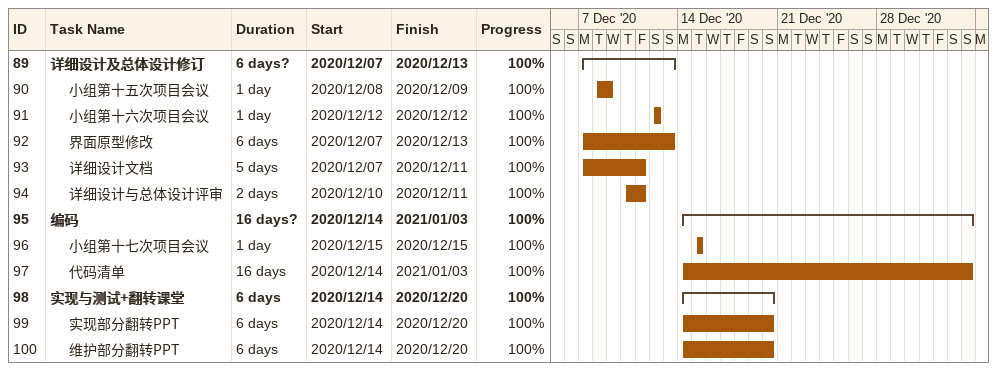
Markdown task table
| ID | Level | Task | Duration | Start | Finish | % complete |
|---|---|---|---|---|---|---|
| 89 | 1 | **详细设计及总体设计修订** | 6d? | 2020-12-07 | 2020-12-13 | 100 |
| 90 | 2 | 小组第十五次项目会议 | 1d | 2020-12-08 | 2020-12-09 | 100 |
| 91 | 2 | 小组第十六次项目会议 | 1d | 2020-12-12 | 2020-12-12 | 100 |
| 92 | 2 | 界面原型修改 | 6d | 2020-12-07 | 2020-12-13 | 100 |
| 93 | 2 | 详细设计文档 | 5d | 2020-12-07 | 2020-12-11 | 100 |
| 94 | 2 | 详细设计与总体设计评审 | 2d | 2020-12-10 | 2020-12-11 | 100 |
| 95 | 1 | **编码** | 16d? | 2020-12-14 | 2021-01-03 | 100 |
| 96 | 2 | 小组第十七次项目会议 | 1d | 2020-12-15 | 2020-12-15 | 100 |
| 97 | 2 | 代码清单 | 16d | 2020-12-14 | 2021-01-03 | 100 |
| 98 | 1 | **实现与测试+翻转课堂** | 6d | 2020-12-14 | 2020-12-20 | 100 |
| 99 | 2 | 实现部分翻转PPT | 6d | 2020-12-14 | 2020-12-20 | 100 |
| 100 | 2 | 维护部分翻转PPT | 6d | 2020-12-14 | 2020-12-20 | 100 |
